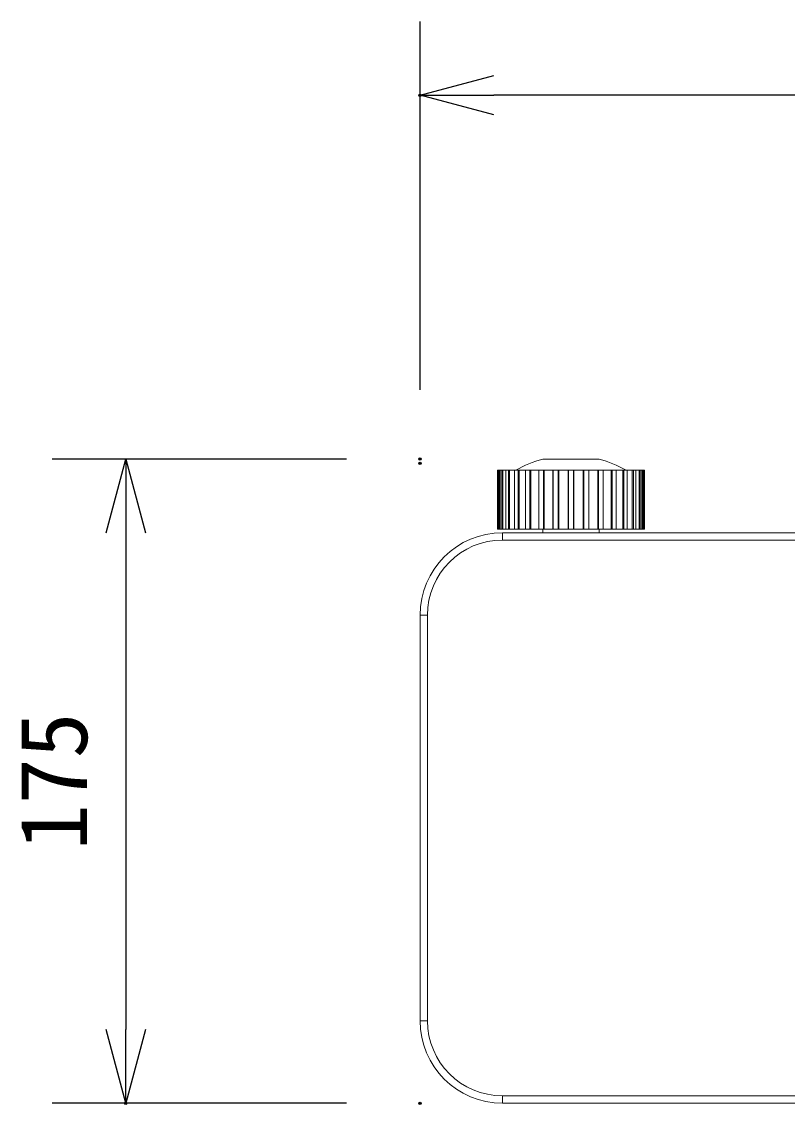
# Model space of a CAD drawing. Units: millimetres, scale not verified. Extents: x -63 to 62, y -56 to 57.
# Drawn here: x -61.35 to -40.54, y -0.48 to 28.94 of the extents above; entities that cross this region are included whole.
import ezdxf
from ezdxf.enums import TextEntityAlignment as Align

# ---------------------------------------------------------------- set-up
doc = ezdxf.new("R2010")
doc.units = ezdxf.units.MM
doc.header["$LTSCALE"] = 0.125
doc.header["$PDMODE"] = 32
doc.header["$PDSIZE"] = 0.0625
for name, color, linetype in [('0-0_0', 7, 'Continuous'), ('0-4_DEFPOINTS', 7, 'Continuous'), ('0-6_SUNPO', 7, 'Continuous')]:
    doc.layers.add(name, color=color, linetype=linetype)
doc.layers.add('0-5_GAIKEI', color=7, linetype='Continuous', lineweight=18)
doc.styles.add('ＭＳ ゴシック', font='')
doc.styles.get('ＭＳ ゴシック').set_extended_font_data('MS Gothic')

# ---------------------------------------------------------------- blocks, each defined once
blk = doc.blocks.new('_OPEN30')
at = {"layer": '0-0_0'}
blk.add_line((0, 0), (-1, 0), dxfattribs=at)
blk.add_lwpolyline([(-1, 0.26795), (0, 0), (-1, -0.26795)], dxfattribs=at)
blk = doc.blocks.new('D7')
at = {"layer": '0-4_DEFPOINTS'}
for p in [(-52.7947, 15.288), (-60.7947, -2.212), (-52.7947, -2.212)]:
    blk.add_point(p, dxfattribs=at)
at = {"layer": '0-6_SUNPO'}
for p, q in [((-54.7947, 15.288), (-62.7947, 15.288)), ((-60.7947, 13.288), (-60.7947, -0.212)), ((-54.7947, -2.212), (-62.7947, -2.212))]:
    blk.add_line(p, q, dxfattribs=at)
at = {"layer": '0-6_SUNPO', "xscale": 2, "yscale": 2}
for p, rotation in [((-60.7947, 15.288), 90), ((-60.7947, -2.212), 270)]:
    blk.add_blockref('_OPEN30', p, dxfattribs=dict(at, rotation=rotation))
at = {"layer": '0-6_SUNPO', "style": 'ＭＳ ゴシック'}
blk.add_text('175', height=1.833, rotation=90, dxfattribs=at).set_placement((-61.2947, 4.663), align=Align.BOTTOM_LEFT)
blk = doc.blocks.new('D6')
at = {"layer": '0-4_DEFPOINTS'}
for p in [(-52.7947, 25.1726), (-52.7947, 15.1726)]:
    blk.add_point(p, dxfattribs=at)
at = {"layer": '0-6_SUNPO'}
for p, q in [((-52.7947, 17.1726), (-52.7947, 27.1726)), ((-4.9947, 25.1726), (-50.7947, 25.1726))]:
    blk.add_line(p, q, dxfattribs=at)
at = {"layer": '0-6_SUNPO', "xscale": 2, "yscale": 2, "rotation": 180}
blk.add_blockref('_OPEN30', (-52.7947, 25.1726), dxfattribs=at)

msp = doc.modelspace()

# ---------------------------------------------------------------- linework, layer by layer
at = {"layer": '0-5_GAIKEI'}
for p, q in [((-47.1909, 17.0532), (-45.6547, 17.0532)), ((-48.418, 15.1532), (-48.418, 16.7532)), ((-48.4034, 16.7532), (-48.418, 16.7532)), ((-48.3752, 16.7532), (-48.4034, 16.7532)), ((-48.3453, 16.7532), (-48.3752, 16.7532)), ((-48.3022, 16.7532), (-48.3453, 16.7532)), ((-48.2731, 16.7532), (-48.3023, 16.7532)), ((-48.1887, 16.7532), (-48.2731, 16.7532)), ((-48.119, 16.7532), (-48.1887, 16.7532)), ((-48.0902, 16.7532), (-48.119, 16.7532)), ((-47.9549, 16.7532), (-48.0902, 16.7532)), ((-47.8616, 16.7532), (-47.9548, 16.7532)), ((-47.8344, 16.7532), (-47.8616, 16.7532)), ((-47.6541, 16.7532), (-47.8344, 16.7532)), ((-47.6541, 16.7532), (-47.6541, 16.7532)), ((-47.2995, 16.7532), (-47.5168, 16.7532)), ((-47.1721, 16.7532), (-47.2995, 16.7532)), ((-46.9066, 16.7532), (-46.9112, 16.7532)), ((-45.6735, 16.7532), (-45.6942, 16.7532)), ((-45.5462, 16.7532), (-45.6735, 16.7532)), ((-45.3288, 16.7532), (-45.5462, 16.7532)), ((-45.0113, 16.7532), (-45.1916, 16.7532)), ((-44.9841, 16.7532), (-45.0113, 16.7532)), ((-44.7555, 16.7532), (-44.8908, 16.7532)), ((-44.7267, 16.7532), (-44.7555, 16.7532)), ((-44.5003, 16.7532), (-44.5434, 16.7532)), ((-44.4704, 16.7532), (-44.5003, 16.7532)), ((-44.4277, 15.1532), (-44.4277, 16.7532)), ((-48.418, 15.1532), (-48.4034, 15.1532)), ((-48.4034, 15.1532), (-48.3752, 15.1532)), ((-48.3752, 15.1532), (-48.3453, 15.1532)), ((-48.3453, 15.1532), (-48.3022, 15.1532)), ((-48.3023, 15.1532), (-48.2731, 15.1532)), ((-48.2828, 15.0532), (-2.9628, 15.0532)), ((-48.2731, 15.1532), (-48.1887, 15.1532)), ((-48.1887, 15.1532), (-48.119, 15.1532)), ((-47.9548, 15.1532), (-47.8616, 15.1532)), ((-47.8616, 15.1532), (-47.8344, 15.1532)), ((-47.8343, 15.1532), (-47.6541, 15.1532)), ((-47.5168, 15.1532), (-47.2995, 15.1532)), ((-47.2995, 15.1532), (-47.1721, 15.1532)), ((-47.1909, 15.1532), (-47.1909, 15.0532)), ((-46.9112, 15.1532), (-46.9066, 15.1532)), ((-45.6942, 15.1532), (-45.6735, 15.1532)), ((-45.6735, 15.1532), (-45.5462, 15.1532)), ((-45.6547, 15.0532), (-45.6547, 15.1532)), ((-45.5462, 15.1532), (-45.3288, 15.1532)), ((-45.1916, 15.1532), (-45.0113, 15.1532)), ((-45.0113, 15.1532), (-44.9841, 15.1532)), ((-44.9841, 15.1532), (-44.8908, 15.1532)), ((-44.8908, 15.1532), (-44.7555, 15.1532)), ((-44.7555, 15.1532), (-44.7267, 15.1532)), ((-44.7267, 15.1532), (-44.657, 15.1532)), ((-44.657, 15.1532), (-44.5725, 15.1532)), ((-44.5725, 15.1532), (-44.5434, 15.1532)), ((-44.5434, 15.1532), (-44.5003, 15.1532)), ((-44.5003, 15.1532), (-44.4704, 15.1532)), ((-50.4761, 13.2532), (-50.4792, 13.2532)), ((-50.5228, 1.7932), (-50.5228, 12.8132)), ((-14.8826, -0.4468), (-48.2828, -0.4468))]:
    msp.add_line(p, q, dxfattribs=at)
at = {"layer": '0-5_GAIKEI', "color": 1}
for p, q in [((-48.4034, 15.1532), (-48.4034, 16.7532)), ((-48.3752, 15.1532), (-48.3752, 16.7532)), ((-48.3453, 15.1532), (-48.3453, 16.7532)), ((-48.3022, 15.1532), (-48.3022, 16.7532)), ((-48.2731, 15.1532), (-48.2731, 16.7532)), ((-48.1887, 15.1532), (-48.1887, 16.7532)), ((-48.119, 15.1532), (-48.119, 16.7532)), ((-48.0902, 15.1532), (-48.0902, 16.7532)), ((-47.9549, 15.1532), (-47.9549, 16.7532)), ((-47.8616, 15.1532), (-47.8616, 16.7532)), ((-47.8344, 15.1532), (-47.8344, 16.7532)), ((-47.6541, 15.1532), (-47.6541, 16.7532)), ((-47.5413, 15.1532), (-47.5413, 16.7532)), ((-47.5168, 15.1532), (-47.5168, 16.7532)), ((-47.2995, 15.1532), (-47.2995, 16.7532)), ((-47.1721, 15.1532), (-47.1721, 16.7532)), ((-47.1515, 15.1532), (-47.1515, 16.7532)), ((-46.9111, 15.1532), (-46.9111, 16.7532)), ((-46.9066, 15.1532), (-46.9066, 16.7532)), ((-46.7702, 15.1532), (-46.7702, 16.7532)), ((-46.7543, 15.1532), (-46.7543, 16.7532)), ((-46.503, 15.1532), (-46.503, 16.7532)), ((-46.4925, 15.1532), (-46.4925, 16.7532)), ((-46.3531, 15.1532), (-46.3531, 16.7532)), ((-46.3426, 15.1532), (-46.3426, 16.7532)), ((-46.0913, 15.1532), (-46.0913, 16.7532)), ((-46.0754, 15.1532), (-46.0754, 16.7532)), ((-45.9391, 15.1532), (-45.9391, 16.7532)), ((-45.9345, 15.1532), (-45.9345, 16.7532)), ((-45.6941, 15.1532), (-45.6941, 16.7532)), ((-45.6735, 15.1532), (-45.6735, 16.7532)), ((-45.5462, 15.1532), (-45.5462, 16.7532)), ((-45.3288, 15.1532), (-45.3288, 16.7532)), ((-45.3044, 15.1532), (-45.3044, 16.7532)), ((-45.1916, 15.1532), (-45.1916, 16.7532)), ((-45.0113, 15.1532), (-45.0113, 16.7532)), ((-44.9841, 15.1532), (-44.9841, 16.7532)), ((-44.8908, 15.1532), (-44.8908, 16.7532)), ((-44.7555, 15.1532), (-44.7555, 16.7532)), ((-44.7267, 15.1532), (-44.7267, 16.7532)), ((-44.657, 15.1532), (-44.657, 16.7532)), ((-44.5725, 15.1532), (-44.5725, 16.7532)), ((-44.5434, 15.1532), (-44.5434, 16.7532)), ((-44.5003, 15.1532), (-44.5003, 16.7532)), ((-44.4704, 15.1532), (-44.4704, 16.7532)), ((-44.4423, 15.1532), (-44.4423, 16.7532)), ((-48.2828, 14.8532), (-48.2828, 15.0532)), ((-2.9628, 14.8532), (-48.2828, 14.8532)), ((-50.3228, 12.8132), (-50.5228, 12.8132)), ((-48.2828, -0.2468), (-14.8721, -0.2468)), ((-48.2828, -0.2468), (-48.2828, -0.4468))]:
    msp.add_line(p, q, dxfattribs=at)
at = {"layer": '0-5_GAIKEI'}
for points in [[(-47.5168, 16.7532), (-47.5413, 16.7532), (-47.6541, 16.7532)], [(-46.9111, 16.7532), (-47.1515, 16.7532), (-47.1721, 16.7532)], [(-46.0913, 16.7532), (-46.3426, 16.7532), (-46.3531, 16.7532), (-46.4925, 16.7532), (-46.503, 16.7532), (-46.7543, 16.7532), (-46.7702, 16.7532), (-46.9066, 16.7532)], [(-45.6941, 16.7532), (-45.9345, 16.7532), (-45.9391, 16.7532), (-46.0754, 16.7532), (-46.0913, 16.7532)], [(-45.1916, 16.7532), (-45.1916, 16.7532), (-45.3044, 16.7532), (-45.3288, 16.7532)], [(-44.8908, 16.7532), (-44.8908, 16.7532), (-44.9841, 16.7532)], [(-44.657, 16.7532), (-44.657, 16.7532), (-44.7267, 16.7532)], [(-44.5434, 16.7532), (-44.5725, 16.7532), (-44.657, 16.7532)], [(-44.4277, 16.7532), (-44.4423, 16.7532), (-44.4704, 16.7532)], [(-48.119, 15.1532), (-48.0902, 15.1532), (-47.9549, 15.1532)], [(-47.6541, 15.1532), (-47.5413, 15.1532), (-47.5168, 15.1532)], [(-47.1721, 15.1532), (-47.1515, 15.1532), (-46.9111, 15.1532)], [(-46.9066, 15.1532), (-46.7702, 15.1532), (-46.7543, 15.1532), (-46.503, 15.1532), (-46.4925, 15.1532), (-46.3531, 15.1532), (-46.3426, 15.1532), (-46.0913, 15.1532)], [(-46.0913, 15.1532), (-46.0754, 15.1532), (-45.9391, 15.1532), (-45.9345, 15.1532), (-45.6941, 15.1532)], [(-45.3288, 15.1532), (-45.3044, 15.1532), (-45.1916, 15.1532)], [(-44.4704, 15.1532), (-44.4423, 15.1532), (-44.4277, 15.1532)]]:
    msp.add_lwpolyline(points, dxfattribs=at)
at = {"layer": '0-5_GAIKEI', "color": 1}
msp.add_lwpolyline([(-50.3228, 12.8132), (-50.3228, 1.7932), (-50.5228, 1.7932)], dxfattribs=at)
at = {"layer": '0-5_GAIKEI'}
for centre, radius, start, end in [((-46.4228, 14.1532), 3, 104.83512, 119.92645), ((-46.4228, 14.1532), 3, 60.0735, 75.16483), ((-48.2828, 12.8132), 2.24, 90, 179.99998), ((-48.2828, 1.7932), 2.24, 180, 269.99998)]:
    msp.add_arc(centre, radius, start, end, dxfattribs=at)
at = {"layer": '0-5_GAIKEI', "color": 1}
for centre, start, end in [((-48.2828, 12.8132), 90, 179.99998), ((-48.2828, 1.7932), 180, 269.99998)]:
    msp.add_arc(centre, 2.04, start, end, dxfattribs=at)

# ---------------------------------------------------------------- block references
at = {"layer": '0-6_SUNPO'}
for name in ['D6', 'D7']:
    msp.add_blockref(name, (2.2719, 1.7652), dxfattribs=at)

doc.saveas('drawing.dxf')
